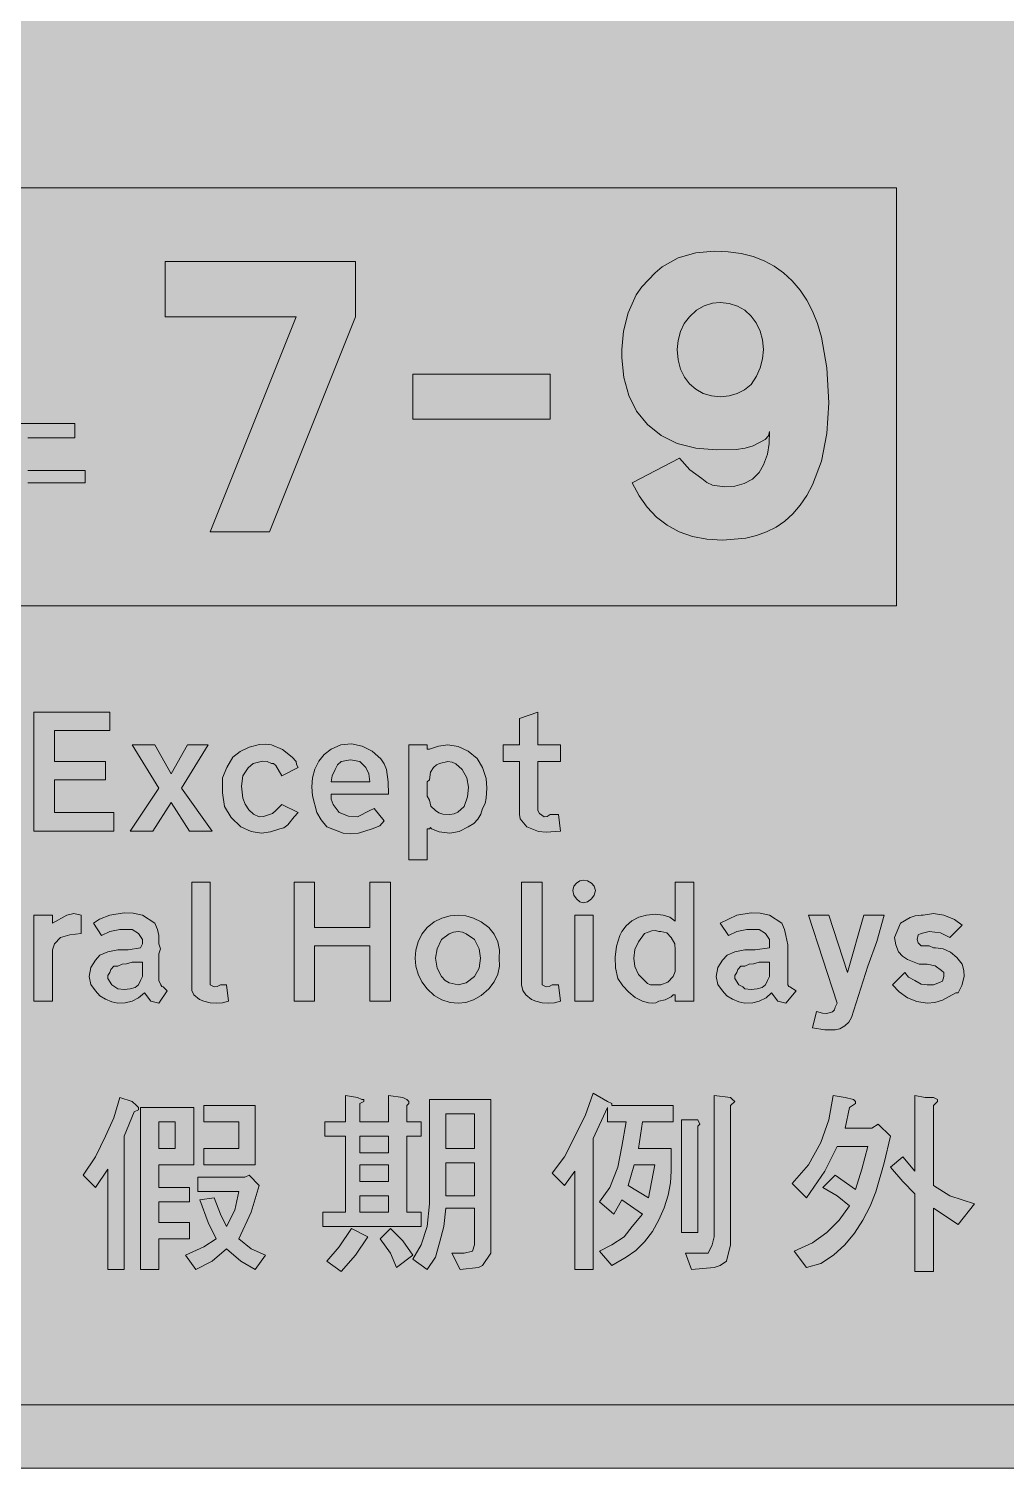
# Model space of a CAD drawing. Header units: metres. Extents: x 145 to 424, y 6 to 266.
# Drawn here: x 203.7 to 289.5, y 6.1 to 132.6 of the extents above; entities that cross this region are included whole.
import ezdxf

# ---------------------------------------------------------------- set-up
doc = ezdxf.new("R2010")
doc.units = ezdxf.units.M
for name, color, linetype, true_color in [('FILL_BLACK_000000', 7, 'Continuous', 0x000000), ('FILL_BLUE_0000FF', 7, 'Continuous', 0x0000ff), ('FILL_WHITE_FFFFFF', 7, 'Continuous', 0xffffff), ('STROKE_BLUE_0000FF', 7, 'Continuous', 0x0000ff), ('STROKE_WHITE_FFFFFF', 7, 'Continuous', 0xffffff)]:
    doc.layers.add(name, color=color, linetype=linetype, true_color=true_color)

msp = doc.modelspace()

# ---------------------------------------------------------------- hatches: boundary and pattern name
at = {"layer": 'FILL_BLACK_000000', "true_color": 0x000000}
h = msp.add_hatch(color=7, dxfattribs=at)
h.dxf.hatch_style = 1
h.paths.add_polyline_path([(261.74, 93.83), (262.8, 93.06), (263.24, 92.72), (263.72, 92.5), (264.78, 92.34), (265.69, 92.41), (266.51, 92.63), (267.24, 93.02), (267.84, 93.6), (268.2, 94.28), (268.56, 95.22), (268.72, 96.14), (268.74, 97.2), (268.64, 96.83), (268.36, 96.5), (267.3, 95.94), (266.59, 95.73), (265.82, 95.63), (264.06, 95.58), (262.26, 95.73), (260.64, 96.16), (259.23, 96.86), (258.03, 97.81), (257.07, 98.98), (256.37, 100.36), (255.93, 101.94), (255.78, 103.68), (255.78, 104.4), (255.92, 106.02), (256.32, 107.64), (257.02, 109.22), (257.51, 109.92), (258.12, 110.52), (258.69, 111.15), (259.32, 111.67), (260.73, 112.46), (262.27, 112.9), (263.88, 113.04), (265.11, 112.99), (266.25, 112.83), (267.3, 112.57), (268.27, 112.21), (269.16, 111.73), (269.98, 111.14), (270.74, 110.44), (271.44, 109.62), (272.01, 108.75), (272.52, 107.77), (272.95, 106.68), (273.31, 105.48), (273.79, 102.79), (273.96, 99.72), (273.79, 97.02), (273.31, 94.61), (272.52, 92.51), (272.01, 91.57), (271.44, 90.72), (270.8, 89.97), (270.09, 89.33), (269.32, 88.8), (268.49, 88.38), (267.6, 88.06), (266.66, 87.83), (264.6, 87.66), (263.23, 87.74), (261.97, 87.99), (260.81, 88.4), (259.76, 88.97), (258.82, 89.68), (257.99, 90.55), (257.28, 91.55), (256.68, 92.7), (260.82, 94.86), (261.74, 93.83)])
h.paths.add_polyline_path([(263, 108.25), (262.32, 107.86), (261.72, 107.28), (261.25, 106.68), (260.91, 105.98), (260.71, 105.2), (260.64, 104.4), (260.71, 103.5), (260.93, 102.69), (261.27, 101.98), (261.72, 101.39), (262.27, 100.91), (262.92, 100.55), (263.64, 100.33), (264.42, 100.26), (265.2, 100.33), (265.91, 100.53), (266.55, 100.87), (267.12, 101.34), (267.59, 102.05), (267.93, 102.8), (268.13, 103.59), (268.2, 104.4), (268.13, 105.25), (267.91, 106.03), (267.57, 106.74), (267.12, 107.35), (266.57, 107.85), (265.92, 108.22), (265.2, 108.46), (264.42, 108.54), (263.72, 108.47), (263, 108.25)], flags=16)
h = msp.add_hatch(color=7, dxfattribs=at)
h.dxf.hatch_style = 1
h.paths.add_polyline_path([(227.16, 107.28), (215.64, 107.28), (215.64, 112.14), (232.38, 112.14), (232.38, 107.28), (224.82, 88.38), (219.6, 88.38), (227.16, 107.28)])
h = msp.add_hatch(color=7, dxfattribs=at)
h.dxf.hatch_style = 1
h.paths.add_polyline_path([(249.48, 102.24), (249.48, 98.28), (237.42, 98.28), (237.42, 102.24), (249.48, 102.24)])
h = msp.add_hatch(color=7, dxfattribs=at)
h.dxf.hatch_style = 1
h.paths.add_polyline_path([(198.36, 97.38), (199.8, 99.72), (200.7, 99.36), (201.06, 99.18), (201.24, 99.18), (201.06, 99), (200.7, 98.82), (200.16, 97.92), (207.72, 97.92), (207.72, 96.66), (203.58, 96.66), (203.58, 93.78), (208.62, 93.78), (208.62, 92.7), (203.58, 92.7), (203.58, 87.3), (202.32, 87.3), (202.32, 92.7), (196.38, 92.7), (196.38, 93.78), (202.32, 93.78), (202.32, 96.66), (199.44, 96.66), (197.82, 94.86), (196.56, 95.58), (198.36, 97.38)])
at = {"layer": 'FILL_BLUE_0000FF', "true_color": 0x0000ff}
h = msp.add_hatch(color=7, dxfattribs=at)
h.dxf.hatch_style = 1
h.paths.add_polyline_path([(418.76, 16.21), (418.46, 15.17), (417.95, 14.19), (417.24, 13.32), (416.37, 12.61), (415.4, 12.11), (414.35, 11.8), (413.28, 11.7), (156.24, 11.7), (155.17, 11.8), (154.13, 12.11), (153.15, 12.61), (152.28, 13.32), (151.5, 14.19), (151, 15.17), (150.74, 16.21), (150.66, 17.28), (150.66, 254.34), (150.74, 255.41), (151, 256.46), (151.5, 257.43), (152.28, 258.3), (153.15, 259.08), (154.13, 259.58), (155.17, 259.84), (156.24, 259.92), (413.28, 259.92), (414.35, 259.84), (415.4, 259.58), (416.37, 259.08), (417.24, 258.3), (417.95, 257.43), (418.46, 256.46), (418.76, 255.41), (418.86, 254.34), (418.86, 17.28), (418.76, 16.21)])
at = {"layer": 'FILL_WHITE_FFFFFF', "true_color": 0xffffff}
h = msp.add_hatch(color=7, dxfattribs=at)
h.dxf.hatch_style = 1
h.paths.add_polyline_path([(156.24, 6.12), (154.17, 6.28), (153.15, 6.5), (152.1, 6.84), (151.05, 7.31), (150.08, 7.9), (149.16, 8.59), (148.32, 9.36), (147.55, 10.2), (146.86, 11.11), (146.27, 12.09), (145.8, 13.14), (145.46, 14.22), (145.24, 15.28), (145.08, 17.28), (145.08, 254.34), (145.24, 256.48), (145.46, 257.5), (145.8, 258.48), (146.27, 259.53), (146.86, 260.5), (147.55, 261.42), (148.32, 262.26), (149.16, 263.03), (150.08, 263.72), (151.05, 264.31), (152.1, 264.78), (154.17, 265.43), (155.19, 265.62), (156.24, 265.68), (413.28, 265.68), (414.26, 265.62), (415.28, 265.43), (417.42, 264.78), (418.47, 264.31), (419.45, 263.72), (420.36, 263.03), (421.2, 262.26), (421.97, 261.42), (422.66, 260.5), (423.25, 259.53), (423.72, 258.48), (424.06, 257.5), (424.28, 256.48), (424.44, 254.34), (424.44, 17.28), (424.39, 16.2), (424.24, 15.13), (423.98, 14.08), (423.63, 13.05), (423.17, 12.06), (422.62, 11.1), (421.96, 10.2), (421.2, 9.36), (420.37, 8.6), (419.48, 7.94), (418.55, 7.39), (417.58, 6.93), (416.56, 6.58), (415.5, 6.32), (414.41, 6.17), (413.28, 6.12), (156.24, 6.12)])
h = msp.add_hatch(color=7, dxfattribs=at)
h.dxf.hatch_style = 1
h.paths.add_polyline_path([(279.9, 118.62), (279.9, 81.9), (173.34, 81.9), (173.34, 118.62), (279.9, 118.62)])
h = msp.add_hatch(color=7, dxfattribs=at)
h.dxf.hatch_style = 1
h.paths.add_polyline_path([(204.12, 72.54), (210.78, 72.54), (210.78, 70.92), (205.92, 70.92), (205.92, 68.22), (210.42, 68.22), (210.42, 66.6), (205.92, 66.6), (205.92, 63.72), (211.14, 63.72), (211.14, 62.1), (204.12, 62.1), (204.12, 72.54)])
h = msp.add_hatch(color=7, dxfattribs=at)
h.dxf.hatch_style = 1
h.paths.add_polyline_path([(248.54, 63.63), (248.94, 63.36), (249.21, 63.38), (249.48, 63.54), (250.2, 63.54), (250.38, 62.1), (249.12, 61.99), (248.46, 62.07), (247.86, 62.28), (247.43, 62.48), (247.14, 62.82), (246.83, 63.18), (246.78, 63.54), (246.78, 68.22), (245.34, 68.22), (245.34, 69.66), (246.78, 69.66), (246.78, 72), (248.4, 72.54), (248.4, 69.66), (250.38, 69.66), (250.38, 68.22), (248.4, 68.22), (248.4, 63.9), (248.54, 63.63)])
h = msp.add_hatch(color=7, dxfattribs=at)
h.dxf.hatch_style = 1
h.paths.add_polyline_path([(216.18, 64.62), (214.56, 62.1), (212.58, 62.1), (215.1, 65.88), (212.76, 69.66), (214.74, 69.66), (216.18, 67.14), (217.62, 69.66), (219.42, 69.66), (217.08, 65.88), (219.78, 62.1), (217.8, 62.1), (216.18, 64.62)])
h = msp.add_hatch(color=7, dxfattribs=at)
h.dxf.hatch_style = 1
h.paths.add_polyline_path([(224.3, 63.38), (224.82, 63.54), (225.09, 63.65), (225.36, 63.9), (225.9, 64.44), (227.34, 63.72), (226.98, 63.36), (226.44, 62.64), (226.08, 62.39), (225.72, 62.28), (224.91, 62.03), (224.1, 61.92), (223.2, 62.06), (222.3, 62.46), (221.45, 63.29), (220.86, 64.26), (220.7, 65.45), (220.68, 66.78), (221.06, 67.68), (221.58, 68.58), (222.23, 69.1), (223.02, 69.48), (223.94, 69.71), (224.46, 69.73), (225, 69.66), (225.97, 69.26), (226.8, 68.58), (227.16, 68.22), (227.18, 67.95), (227.34, 67.68), (225.9, 66.96), (225.36, 67.86), (225.18, 68.02), (225, 68.04), (224.6, 68.22), (224.19, 68.24), (223.38, 68.04), (222.93, 67.64), (222.48, 66.96), (222.35, 66.04), (222.48, 64.98), (222.68, 64.45), (223, 63.97), (223.42, 63.59), (223.92, 63.36), (224.3, 63.38)])
h = msp.add_hatch(color=7, dxfattribs=at)
h.dxf.hatch_style = 1
h.paths.add_polyline_path([(229.34, 63.09), (228.96, 63.72), (228.58, 65.18), (228.53, 65.97), (228.6, 66.78), (228.8, 67.55), (229.14, 68.24), (229.61, 68.83), (230.22, 69.3), (231.09, 69.68), (232.02, 69.75), (232.95, 69.55), (233.82, 69.12), (234.59, 68.45), (234.88, 68.01), (235.08, 67.5), (235.24, 66.42), (235.26, 65.34), (230.22, 65.34), (230.24, 64.89), (230.4, 64.44), (230.94, 63.72), (231.75, 63.41), (232.56, 63.36), (233.64, 63.9), (234, 64.08), (234.9, 63), (234.5, 62.57), (233.82, 62.28), (232.63, 61.9), (231.97, 61.85), (231.3, 61.92), (229.86, 62.46), (229.34, 63.09)])
h.paths.add_polyline_path([(233.53, 67.12), (233.28, 67.68), (232.74, 68.22), (231.93, 68.36), (231.12, 68.22), (230.78, 67.93), (230.58, 67.5), (230.33, 66.96), (230.22, 66.42), (233.64, 66.42), (233.53, 67.12)], flags=16)
h = msp.add_hatch(color=7, dxfattribs=at)
h.dxf.hatch_style = 1
h.paths.add_polyline_path([(241.38, 69.53), (242.28, 69.12), (243.05, 68.47), (243.54, 67.68), (243.86, 66.71), (243.9, 65.88), (243.86, 64.98), (243.75, 64.51), (243.54, 64.08), (243.37, 63.57), (243.11, 63.14), (242.76, 62.76), (242.28, 62.46), (241.47, 62.06), (240.66, 61.92), (239.72, 62.03), (239.04, 62.28), (238.95, 62.42), (238.86, 62.28), (238.68, 62.28), (238.68, 59.58), (237.06, 59.58), (237.06, 69.66), (238.68, 69.66), (238.68, 69.3), (238.86, 69.3), (239.67, 69.55), (240.48, 69.66), (241.38, 69.53)])
h.paths.add_polyline_path([(238.86, 66.6), (238.68, 66.42), (238.68, 65.16), (238.86, 64.8), (239, 64.28), (239.4, 63.9), (239.7, 63.69), (240.03, 63.59), (240.66, 63.54), (241.03, 63.6), (241.36, 63.77), (241.92, 64.26), (242.22, 65.1), (242.3, 65.95), (242.15, 66.77), (241.74, 67.5), (241.18, 68), (240.85, 68.16), (240.48, 68.22), (239.76, 68.04), (239.49, 67.93), (239.22, 67.68), (238.97, 67.28), (238.86, 66.6)], flags=16)
h = msp.add_hatch(color=7, dxfattribs=at)
h.dxf.hatch_style = 1
h.paths.add_polyline_path([(217.98, 57.6), (219.6, 57.6), (219.6, 48.96), (219.6, 48.6), (219.96, 48.42), (220.23, 48.44), (220.5, 48.6), (221.04, 48.6), (221.22, 47.16), (220.68, 47), (220.14, 46.98), (219.6, 47), (219.06, 47.16), (218.68, 47.3), (218.16, 47.7), (218, 48.08), (217.98, 48.6), (217.98, 57.6)])
h = msp.add_hatch(color=7, dxfattribs=at)
h.dxf.hatch_style = 1
h.paths.add_polyline_path([(233.64, 52.02), (228.78, 52.02), (228.78, 47.16), (226.98, 47.16), (226.98, 57.6), (228.78, 57.6), (228.78, 53.64), (233.64, 53.64), (233.64, 57.6), (235.44, 57.6), (235.44, 47.16), (233.64, 47.16), (233.64, 52.02)])
h = msp.add_hatch(color=7, dxfattribs=at)
h.dxf.hatch_style = 1
h.paths.add_polyline_path([(246.96, 57.6), (248.76, 57.6), (248.76, 48.96), (248.76, 48.6), (249.12, 48.42), (249.39, 48.44), (249.66, 48.6), (250.2, 48.6), (250.38, 47.16), (249.84, 47), (249.3, 46.98), (248.76, 47), (248.22, 47.16), (247.84, 47.3), (247.32, 47.7), (247.07, 48.08), (246.96, 48.6), (246.96, 57.6)])
h = msp.add_hatch(color=7, dxfattribs=at)
h.dxf.hatch_style = 1
h.paths.add_polyline_path([(253.35, 56.48), (253.1, 56.14), (252.76, 55.89), (252.36, 55.8), (252.07, 55.89), (251.78, 56.14), (251.55, 56.48), (251.46, 56.88), (251.55, 57.25), (251.78, 57.53), (252.07, 57.72), (252.36, 57.78), (252.76, 57.72), (253.1, 57.53), (253.35, 57.25), (253.44, 56.88), (253.35, 56.48)])
h = msp.add_hatch(color=7, dxfattribs=at)
h.dxf.hatch_style = 1
h.paths.add_polyline_path([(259.02, 47.16), (258.75, 47), (258.48, 46.98), (258.1, 47), (257.58, 47.16), (256.94, 47.49), (256.37, 47.95), (255.86, 48.5), (255.42, 49.14), (255.22, 50.09), (255.17, 51.03), (255.29, 51.98), (255.6, 52.92), (255.78, 53.28), (256.14, 53.78), (256.66, 54.2), (257.27, 54.52), (257.94, 54.72), (258.71, 54.79), (259.4, 54.72), (259.99, 54.52), (260.46, 54.18), (260.46, 57.6), (262.08, 57.6), (262.08, 47.16), (260.46, 47.16), (260.46, 47.52), (260.46, 47.7), (260.28, 47.7), (260.1, 47.52), (259.56, 47.27), (259.02, 47.16)])
h.paths.add_polyline_path([(260.28, 49.32), (260.44, 49.77), (260.46, 50.22), (260.46, 51.66), (260.42, 52.2), (260.1, 52.74), (259.72, 53.15), (259.2, 53.28), (259.02, 53.28), (258.72, 53.35), (258.39, 53.33), (257.76, 53.1), (257.22, 52.38), (256.92, 51.68), (256.82, 50.94), (256.92, 50.2), (257.22, 49.5), (257.76, 48.96), (258.03, 48.71), (258.3, 48.6), (259.2, 48.6), (259.81, 48.83), (260.28, 49.32)], flags=16)
h = msp.add_hatch(color=7, dxfattribs=at)
h.dxf.hatch_style = 1
h.paths.add_polyline_path([(207, 54.72), (207.63, 54.86), (208.26, 54.72), (208.26, 53.1), (207.29, 52.99), (206.46, 52.74), (205.92, 52.2), (205.74, 51.66), (205.74, 47.16), (204.12, 47.16), (204.12, 54.72), (205.74, 54.72), (205.74, 54), (207, 54.72)])
h = msp.add_hatch(color=7, dxfattribs=at)
h.dxf.hatch_style = 1
h.paths.add_polyline_path([(214.38, 47.16), (213.84, 47.88), (213.3, 47.45), (212.76, 47.16), (212.13, 47), (211.5, 46.98), (210.96, 47.09), (210.42, 47.34), (209.9, 47.63), (209.52, 48.06), (209.11, 48.62), (208.98, 49.32), (209.11, 50.11), (209.52, 50.76), (209.92, 51.19), (210.6, 51.48), (211.5, 51.66), (212.4, 51.66), (213.48, 51.84), (213.66, 52.2), (213.66, 52.56), (213.3, 53.1), (212.76, 53.46), (211.68, 53.46), (210.78, 53.28), (210.06, 52.92), (209.34, 54), (209.88, 54.36), (210.78, 54.72), (212.04, 54.9), (212.85, 54.88), (213.66, 54.72), (214.74, 54), (214.99, 53.46), (215.1, 52.92), (215.1, 52.2), (215.23, 51.75), (215.1, 51.3), (215.1, 48.96), (215.28, 48.6), (215.37, 48.44), (215.46, 48.42), (215.82, 48.06), (215.1, 46.98), (214.38, 47.16)])
h.paths.add_polyline_path([(212.58, 48.24), (213.01, 48.35), (213.3, 48.6), (213.48, 48.96), (213.66, 49.32), (213.66, 50.58), (212.76, 50.58), (212.24, 50.42), (211.86, 50.4), (211.5, 50.24), (211.14, 50.22), (210.89, 49.95), (210.78, 49.68), (210.62, 49.41), (210.6, 49.14), (210.96, 48.6), (211.5, 48.24), (212.04, 48.17), (212.58, 48.24)], flags=16)
h = msp.add_hatch(color=7, dxfattribs=at)
h.dxf.hatch_style = 1
h.paths.add_polyline_path([(237.87, 52.36), (238.21, 53.04), (238.68, 53.64), (239.28, 54.11), (239.96, 54.45), (240.68, 54.65), (241.38, 54.72), (242.06, 54.65), (242.73, 54.45), (243.41, 54.11), (244.08, 53.64), (244.55, 53.04), (244.87, 52.36), (245.02, 51.64), (244.98, 50.94), (245.02, 50.24), (244.87, 49.52), (244.55, 48.84), (244.08, 48.24), (243.41, 47.66), (242.73, 47.27), (242.06, 47.05), (241.38, 46.98), (240.68, 47.05), (239.96, 47.27), (239.28, 47.66), (238.68, 48.24), (238.21, 48.84), (237.87, 49.52), (237.67, 50.24), (237.6, 50.94), (237.67, 51.64), (237.87, 52.36)])
h.paths.add_polyline_path([(240.59, 53.06), (239.94, 52.56), (239.54, 51.75), (239.4, 50.94), (239.54, 50.06), (239.94, 49.32), (240.24, 48.98), (240.59, 48.76), (241.38, 48.6), (242.1, 48.76), (242.82, 49.32), (243.23, 50.06), (243.36, 50.94), (243.23, 51.75), (242.82, 52.56), (242.1, 53.06), (241.76, 53.22), (241.38, 53.28), (240.98, 53.22), (240.59, 53.06)], flags=16)
h = msp.add_hatch(color=7, dxfattribs=at)
h.dxf.hatch_style = 1
h.paths.add_polyline_path([(253.26, 54.72), (253.26, 47.16), (251.64, 47.16), (251.64, 54.72), (253.26, 54.72)])
h = msp.add_hatch(color=7, dxfattribs=at)
h.dxf.hatch_style = 1
h.paths.add_polyline_path([(265.86, 54.72), (267.12, 54.9), (267.93, 54.88), (268.74, 54.72), (269.82, 54), (270.07, 53.46), (270.18, 52.92), (270.34, 52.11), (270.36, 51.3), (270.36, 48.96), (270.36, 48.6), (270.45, 48.44), (270.54, 48.42), (271.08, 48.06), (270.18, 46.98), (269.46, 47.16), (268.92, 47.88), (268.45, 47.45), (267.84, 47.16), (267.28, 47), (266.58, 46.98), (266.04, 47.09), (265.5, 47.34), (264.98, 47.63), (264.6, 48.06), (264.2, 48.62), (264.06, 49.32), (264.2, 50.11), (264.6, 50.76), (265.01, 51.19), (265.68, 51.48), (266.58, 51.66), (267.48, 51.66), (268.74, 51.84), (268.74, 52.2), (268.74, 52.56), (268.38, 53.1), (267.84, 53.46), (266.76, 53.46), (265.86, 53.28), (265.14, 52.92), (264.42, 54), (265.14, 54.36), (265.86, 54.72)])
h.paths.add_polyline_path([(267.66, 48.24), (268.09, 48.35), (268.38, 48.6), (268.56, 48.96), (268.74, 49.32), (268.74, 50.58), (267.84, 50.58), (267.32, 50.42), (266.94, 50.4), (266.58, 50.24), (266.22, 50.22), (265.97, 49.95), (265.86, 49.68), (265.7, 49.41), (265.68, 49.14), (266.04, 48.6), (266.4, 48.42), (266.58, 48.24), (267.12, 48.17), (267.66, 48.24)], flags=16)
h = msp.add_hatch(color=7, dxfattribs=at)
h.dxf.hatch_style = 1
h.paths.add_polyline_path([(274.68, 46.98), (272.16, 54.72), (273.96, 54.72), (275.58, 49.68), (277.02, 54.72), (278.82, 54.72), (278.17, 52.4), (277.38, 50.22), (275.94, 45.72), (275.72, 45.32), (275.36, 44.98), (274.93, 44.73), (274.5, 44.64), (273.6, 44.64), (272.52, 44.82), (272.88, 46.26), (273.4, 46.1), (273.78, 46.08), (274.28, 46.21), (274.44, 46.38), (274.5, 46.62), (274.68, 46.98)])
h = msp.add_hatch(color=7, dxfattribs=at)
h.dxf.hatch_style = 1
h.paths.add_polyline_path([(282.78, 52.02), (283.14, 51.84), (283.32, 51.84), (283.99, 51.74), (284.63, 51.46), (285.19, 51), (285.66, 50.4), (285.82, 49.86), (285.84, 49.32), (285.64, 48.53), (285.3, 47.88), (285.12, 47.88), (283.93, 47.23), (283.27, 47.04), (282.6, 46.98), (281.69, 47.11), (280.87, 47.45), (280.14, 47.97), (279.54, 48.6), (280.62, 49.68), (280.94, 49.25), (281.52, 48.96), (282.06, 48.65), (282.6, 48.6), (283.14, 48.6), (283.68, 48.78), (283.93, 48.92), (284.04, 49.32), (284.04, 49.68), (283.86, 49.86), (283.3, 50.27), (282.6, 50.4), (281.88, 50.4), (280.85, 50.81), (280.41, 51.11), (280.08, 51.48), (279.83, 52.11), (279.72, 52.74), (280.26, 54), (281.09, 54.5), (281.55, 54.66), (282.06, 54.72), (282.24, 54.72), (283.14, 54.86), (284.04, 54.72), (284.99, 54.34), (285.66, 53.82), (284.58, 52.74), (283.75, 53.15), (282.78, 53.28), (282.06, 53.1), (281.81, 52.97), (281.7, 52.56), (281.81, 52.29), (282.06, 52.02), (282.78, 52.02)])
h = msp.add_hatch(color=7, dxfattribs=at)
h.dxf.hatch_style = 1
h.paths.add_polyline_path([(213.12, 37.98), (213.3, 37.8), (213.3, 37.62), (212.94, 37.44), (212.04, 35.28), (212.04, 23.58), (210.6, 23.58), (210.6, 32.4), (209.52, 30.78), (208.44, 31.86), (209.52, 33.48), (210.42, 35.28), (211.14, 36.9), (211.68, 38.7), (212.76, 38.34), (213.12, 37.98)])
h = msp.add_hatch(color=7, dxfattribs=at)
h.dxf.hatch_style = 1
h.paths.add_polyline_path([(223.56, 37.98), (223.56, 32.76), (219.06, 32.76), (219.06, 34.2), (222.12, 34.2), (222.12, 36.54), (219.06, 36.54), (219.06, 37.98), (223.56, 37.98)])
h = msp.add_hatch(color=7, dxfattribs=at)
h.dxf.hatch_style = 1
h.paths.add_polyline_path([(232.92, 38.52), (233.1, 38.52), (233.1, 38.34), (232.74, 38.16), (232.74, 36.54), (235.26, 36.54), (235.26, 38.88), (236.52, 38.7), (236.88, 38.52), (237.06, 38.34), (237.06, 38.16), (236.88, 37.98), (236.88, 36.54), (238.14, 36.54), (238.14, 35.28), (236.88, 35.28), (236.88, 28.62), (238.14, 28.62), (238.14, 27.36), (229.5, 27.36), (229.5, 28.62), (231.48, 28.62), (231.48, 35.28), (229.68, 35.28), (229.68, 36.54), (231.48, 36.54), (231.48, 38.88), (232.56, 38.7), (232.92, 38.52)])
h.paths.add_polyline_path([(232.74, 31.32), (235.26, 31.32), (235.26, 32.76), (232.74, 32.76), (232.74, 31.32)], flags=16)
h.paths.add_polyline_path([(232.74, 30.06), (232.74, 28.62), (235.26, 28.62), (235.26, 30.06), (232.74, 30.06)], flags=16)
h.paths.add_polyline_path([(235.26, 35.28), (232.74, 35.28), (232.74, 33.84), (235.26, 33.84), (235.26, 35.28)], flags=16)
h = msp.add_hatch(color=7, dxfattribs=at)
h.dxf.hatch_style = 1
h.paths.add_polyline_path([(243.54, 23.94), (243.18, 23.76), (241.56, 23.58), (240.84, 25.02), (241.92, 25.02), (242.64, 25.2), (242.82, 25.74), (242.82, 28.98), (240.3, 28.98), (240.12, 27.36), (239.76, 25.92), (239.4, 24.66), (238.68, 23.58), (237.42, 24.48), (238.14, 25.74), (238.68, 27.36), (238.86, 29.34), (238.86, 38.52), (244.26, 38.52), (244.26, 25.02), (243.54, 23.94)])
h.paths.add_polyline_path([(240.3, 32.94), (240.3, 30.06), (242.82, 30.06), (242.82, 32.94), (240.3, 32.94)], flags=16)
h.paths.add_polyline_path([(242.82, 37.26), (240.3, 37.26), (240.3, 34.2), (242.82, 34.2), (242.82, 37.26)], flags=16)
h = msp.add_hatch(color=7, dxfattribs=at)
h.dxf.hatch_style = 1
h.paths.add_polyline_path([(252.54, 37.08), (253.26, 39.06), (254.52, 38.34), (254.88, 38.16), (254.88, 37.98), (260.28, 37.98), (260.28, 36.54), (257.58, 36.54), (257.22, 34.2), (260.1, 34.2), (260.1, 32.22), (260.04, 31.19), (259.83, 30.11), (259.49, 29.01), (259.03, 27.93), (258.45, 26.92), (257.77, 26.01), (257, 25.25), (256.14, 24.66), (254.88, 23.94), (253.8, 25.2), (254.88, 25.74), (255.96, 26.46), (256.68, 27.36), (257.58, 28.44), (255.78, 29.7), (255.06, 28.44), (253.8, 29.52), (254.7, 30.78), (255.42, 32.58), (255.78, 34.38), (256.14, 36.54), (254.52, 36.54), (254.52, 37.8), (253.26, 35.1), (253.26, 23.58), (251.64, 23.58), (251.64, 32.22), (250.74, 30.96), (249.66, 32.04), (250.74, 33.48), (252.54, 37.08)])
h.paths.add_polyline_path([(258.12, 29.88), (258.66, 32.76), (256.86, 32.76), (256.32, 30.96), (258.12, 29.88)], flags=16)
h = msp.add_hatch(color=7, dxfattribs=at)
h.dxf.hatch_style = 1
h.paths.add_polyline_path([(265.32, 38.7), (265.5, 38.52), (265.68, 38.34), (265.32, 37.98), (265.32, 25.74), (264.96, 24.3), (264.42, 23.94), (263.88, 23.76), (261.9, 23.58), (261.36, 25.02), (263.34, 25.02), (263.7, 25.74), (263.88, 26.46), (263.88, 38.88), (265.32, 38.7)])
h = msp.add_hatch(color=7, dxfattribs=at)
h.dxf.hatch_style = 1
h.paths.add_polyline_path([(276.12, 38.52), (276.3, 38.34), (276.3, 38.16), (275.76, 37.8), (275.4, 36), (277.74, 36), (278.28, 36.36), (279.36, 35.28), (278.82, 32.94), (278.08, 30.4), (277.57, 29.13), (276.95, 27.91), (276.21, 26.77), (275.35, 25.74), (274.36, 24.84), (273.24, 24.12), (271.98, 23.76), (270.9, 25.2), (272.52, 25.92), (273.78, 26.82), (274.86, 27.9), (275.76, 29.16), (274.68, 30.06), (273.42, 30.78), (274.5, 31.86), (276.3, 30.6), (276.84, 32.4), (277.38, 34.38), (274.68, 34.38), (273.6, 32.22), (271.98, 29.88), (270.72, 31.14), (272.16, 32.76), (273.24, 34.74), (273.96, 36.72), (274.32, 38.88), (275.4, 38.7), (276.12, 38.52)])
h = msp.add_hatch(color=7, dxfattribs=at)
h.dxf.hatch_style = 1
h.paths.add_polyline_path([(283.14, 38.7), (283.5, 38.52), (283.5, 38.34), (283.14, 37.98), (283.14, 30.96), (284.58, 30.06), (286.74, 29.34), (285.3, 27.54), (283.14, 28.98), (283.14, 23.4), (281.52, 23.4), (281.52, 30.24), (280.44, 31.32), (279.36, 32.58), (280.44, 33.48), (281.52, 32.22), (281.52, 38.88), (282.42, 38.7), (283.14, 38.7)])
h = msp.add_hatch(color=7, dxfattribs=at)
h.dxf.hatch_style = 1
h.paths.add_polyline_path([(218.16, 32.76), (215.1, 32.76), (215.1, 30.78), (217.8, 30.78), (217.8, 29.52), (215.1, 29.52), (215.1, 27.72), (217.8, 27.72), (217.8, 26.28), (215.1, 26.28), (215.1, 23.58), (213.48, 23.58), (213.48, 37.8), (218.16, 37.8), (218.16, 32.76)])
h.paths.add_polyline_path([(216.54, 36.54), (215.1, 36.54), (215.1, 34.2), (216.54, 34.2), (216.54, 36.54)], flags=16)
h = msp.add_hatch(color=7, dxfattribs=at)
h.dxf.hatch_style = 1
h.paths.add_polyline_path([(262.44, 36.72), (262.62, 36.36), (262.44, 36.18), (262.44, 26.82), (261, 26.82), (261, 36.72), (262.44, 36.72)])
h = msp.add_hatch(color=7, dxfattribs=at)
h.dxf.hatch_style = 1
h.paths.add_polyline_path([(222.66, 31.68), (223.02, 31.86), (223.92, 30.96), (223.2, 28.62), (222.12, 26.28), (223.2, 25.38), (224.46, 24.84), (223.56, 23.58), (222.3, 24.3), (221.04, 25.38), (219.78, 24.3), (218.34, 23.58), (217.44, 24.84), (219.06, 25.56), (220.14, 26.28), (219.42, 27.72), (218.7, 29.7), (219.96, 29.88), (220.5, 28.44), (221.04, 27.36), (221.76, 28.8), (222.12, 30.42), (218.52, 30.42), (218.52, 31.68), (222.66, 31.68)])
h = msp.add_hatch(color=7, dxfattribs=at)
h.dxf.hatch_style = 1
h.paths.add_polyline_path([(230.94, 25.56), (232.02, 27.18), (233.46, 26.46), (232.38, 24.84), (231.12, 23.4), (229.86, 24.3), (230.94, 25.56)])
h = msp.add_hatch(color=7, dxfattribs=at)
h.dxf.hatch_style = 1
h.paths.add_polyline_path([(236.52, 26.1), (237.42, 24.84), (235.98, 23.76), (235.44, 25.02), (234.54, 26.28), (235.44, 27.18), (236.52, 26.1)])

# ---------------------------------------------------------------- linework, layer by layer
at = {"layer": 'FILL_BLACK_000000', "lineweight": 0, "true_color": 0x000000}
for points in [[(261.74, 93.83), (262.8, 93.06), (263.24, 92.72), (263.72, 92.5), (264.78, 92.34), (265.69, 92.41), (266.51, 92.63), (267.24, 93.02), (267.84, 93.6), (268.2, 94.28), (268.56, 95.22), (268.72, 96.14), (268.74, 97.2), (268.64, 96.83), (268.36, 96.5), (267.3, 95.94), (266.59, 95.73), (265.82, 95.63), (264.06, 95.58), (262.26, 95.73), (260.64, 96.16), (259.23, 96.86), (258.03, 97.81), (257.07, 98.98), (256.37, 100.36), (255.93, 101.94), (255.78, 103.68), (255.78, 104.4), (255.92, 106.02), (256.32, 107.64), (257.02, 109.22), (257.51, 109.92), (258.12, 110.52), (258.69, 111.15), (259.32, 111.67), (260.73, 112.46), (262.27, 112.9), (263.88, 113.04), (265.11, 112.99), (266.25, 112.83), (267.3, 112.57), (268.27, 112.21), (269.16, 111.73), (269.98, 111.14), (270.74, 110.44), (271.44, 109.62), (272.01, 108.75), (272.52, 107.77), (272.95, 106.68), (273.31, 105.48), (273.79, 102.79), (273.96, 99.72), (273.79, 97.02), (273.31, 94.61), (272.52, 92.51), (272.01, 91.57), (271.44, 90.72), (270.8, 89.97), (270.09, 89.33), (269.32, 88.8), (268.49, 88.38), (267.6, 88.06), (266.66, 87.83), (264.6, 87.66), (263.23, 87.74), (261.97, 87.99), (260.81, 88.4), (259.76, 88.97), (258.82, 89.68), (257.99, 90.55), (257.28, 91.55), (256.68, 92.7), (260.82, 94.86)], [(227.16, 107.28), (215.64, 107.28), (215.64, 112.14), (232.38, 112.14), (232.38, 107.28), (224.82, 88.38), (219.6, 88.38)], [(263, 108.25), (262.32, 107.86), (261.72, 107.28), (261.25, 106.68), (260.91, 105.98), (260.71, 105.2), (260.64, 104.4), (260.71, 103.5), (260.93, 102.69), (261.27, 101.98), (261.72, 101.39), (262.27, 100.91), (262.92, 100.55), (263.64, 100.33), (264.42, 100.26), (265.2, 100.33), (265.91, 100.53), (266.55, 100.87), (267.12, 101.34), (267.59, 102.05), (267.93, 102.8), (268.13, 103.59), (268.2, 104.4), (268.13, 105.25), (267.91, 106.03), (267.57, 106.74), (267.12, 107.35), (266.57, 107.85), (265.92, 108.22), (265.2, 108.46), (264.42, 108.54), (263.72, 108.47)], [(249.48, 102.24), (249.48, 98.28), (237.42, 98.28), (237.42, 102.24)]]:
    msp.add_lwpolyline(points, close=True, dxfattribs=at)
for points in [[(200.16, 97.92), (207.72, 97.92), (207.72, 96.66), (203.58, 96.66)], [(203.58, 93.78), (208.62, 93.78), (208.62, 92.7), (203.58, 92.7)]]:
    msp.add_lwpolyline(points, dxfattribs=at)
at = {"layer": 'FILL_BLUE_0000FF', "lineweight": 0, "true_color": 0x0000ff}
msp.add_lwpolyline([(413.28, 11.7), (156.24, 11.7), (155.17, 11.8), (154.13, 12.11), (153.15, 12.61), (152.28, 13.32), (151.5, 14.19), (151, 15.17), (150.74, 16.21), (150.66, 17.28), (150.66, 254.34), (150.74, 255.41), (151, 256.46), (151.5, 257.43), (152.28, 258.3), (153.15, 259.08), (154.13, 259.58), (155.17, 259.84), (156.24, 259.92), (413.28, 259.92)], dxfattribs=at)
at = {"layer": 'FILL_WHITE_FFFFFF', "lineweight": 0, "true_color": 0xffffff}
msp.add_lwpolyline([(413.28, 6.12), (156.24, 6.12), (154.17, 6.28), (153.15, 6.5), (152.1, 6.84), (151.05, 7.31), (150.08, 7.9), (149.16, 8.59), (148.32, 9.36), (147.55, 10.2), (146.86, 11.11), (146.27, 12.09), (145.8, 13.14), (145.46, 14.22), (145.24, 15.28), (145.08, 17.28), (145.08, 254.34)], dxfattribs=at)
at = {"layer": 'FILL_WHITE_FFFFFF', "lineweight": 0, "true_color": 0x0000ff}
msp.add_lwpolyline([(279.9, 118.62), (279.9, 81.9), (173.34, 81.9), (173.34, 118.62)], close=True, dxfattribs=at)
at = {"layer": 'FILL_WHITE_FFFFFF', "lineweight": 0, "true_color": 0xffffff}
for points in [[(204.12, 72.54), (210.78, 72.54), (210.78, 70.92), (205.92, 70.92), (205.92, 68.22), (210.42, 68.22), (210.42, 66.6), (205.92, 66.6), (205.92, 63.72), (211.14, 63.72), (211.14, 62.1), (204.12, 62.1)], [(248.54, 63.63), (248.94, 63.36), (249.21, 63.38), (249.48, 63.54), (250.2, 63.54), (250.38, 62.1), (249.12, 61.99), (248.46, 62.07), (247.86, 62.28), (247.43, 62.48), (247.14, 62.82), (246.83, 63.18), (246.78, 63.54), (246.78, 68.22), (245.34, 68.22), (245.34, 69.66), (246.78, 69.66), (246.78, 72), (248.4, 72.54), (248.4, 69.66), (250.38, 69.66), (250.38, 68.22), (248.4, 68.22), (248.4, 63.9)], [(216.18, 64.62), (214.56, 62.1), (212.58, 62.1), (215.1, 65.88), (212.76, 69.66), (214.74, 69.66), (216.18, 67.14), (217.62, 69.66), (219.42, 69.66), (217.08, 65.88), (219.78, 62.1), (217.8, 62.1)], [(224.3, 63.38), (224.82, 63.54), (225.09, 63.65), (225.36, 63.9), (225.9, 64.44), (227.34, 63.72), (226.98, 63.36), (226.44, 62.64), (226.08, 62.39), (225.72, 62.28), (224.91, 62.03), (224.1, 61.92), (223.2, 62.06), (222.3, 62.46), (221.45, 63.29), (220.86, 64.26), (220.7, 65.45), (220.68, 66.78), (221.06, 67.68), (221.58, 68.58), (222.23, 69.1), (223.02, 69.48), (223.94, 69.71), (224.46, 69.73), (225, 69.66), (225.97, 69.26), (226.8, 68.58), (227.16, 68.22), (227.18, 67.95), (227.34, 67.68), (225.9, 66.96), (225.36, 67.86), (225.18, 68.02), (225, 68.04), (224.6, 68.22), (224.19, 68.24), (223.38, 68.04), (222.93, 67.64), (222.48, 66.96), (222.35, 66.04), (222.48, 64.98), (222.68, 64.45), (223, 63.97), (223.42, 63.59), (223.92, 63.36)], [(229.34, 63.09), (228.96, 63.72), (228.58, 65.18), (228.53, 65.97), (228.6, 66.78), (228.8, 67.55), (229.14, 68.24), (229.61, 68.83), (230.22, 69.3), (231.09, 69.68), (232.02, 69.75), (232.95, 69.55), (233.82, 69.12), (234.59, 68.45), (234.88, 68.01), (235.08, 67.5), (235.24, 66.42), (235.26, 65.34), (230.22, 65.34), (230.24, 64.89), (230.4, 64.44), (230.94, 63.72), (231.75, 63.41), (232.56, 63.36), (233.64, 63.9), (234, 64.08), (234.9, 63), (234.5, 62.57), (233.82, 62.28), (232.63, 61.9), (231.97, 61.85), (231.3, 61.92), (229.86, 62.46)], [(241.38, 69.53), (242.28, 69.12), (243.05, 68.47), (243.54, 67.68), (243.86, 66.71), (243.9, 65.88), (243.86, 64.98), (243.75, 64.51), (243.54, 64.08), (243.37, 63.57), (243.11, 63.14), (242.76, 62.76), (242.28, 62.46), (241.47, 62.06), (240.66, 61.92), (239.72, 62.03), (239.04, 62.28), (238.95, 62.42), (238.86, 62.28), (238.68, 62.28), (238.68, 59.58), (237.06, 59.58), (237.06, 69.66), (238.68, 69.66), (238.68, 69.3), (238.86, 69.3), (239.67, 69.55), (240.48, 69.66)], [(233.53, 67.12), (233.28, 67.68), (232.74, 68.22), (231.93, 68.36), (231.12, 68.22), (230.78, 67.93), (230.58, 67.5), (230.33, 66.96), (230.22, 66.42), (233.64, 66.42)], [(238.86, 66.6), (238.68, 66.42), (238.68, 65.16), (238.86, 64.8), (239, 64.28), (239.4, 63.9), (239.7, 63.69), (240.03, 63.59), (240.66, 63.54), (241.03, 63.6), (241.36, 63.77), (241.92, 64.26), (242.22, 65.1), (242.3, 65.95), (242.15, 66.77), (241.74, 67.5), (241.18, 68), (240.85, 68.16), (240.48, 68.22), (239.76, 68.04), (239.49, 67.93), (239.22, 67.68), (238.97, 67.28)], [(217.98, 57.6), (219.6, 57.6), (219.6, 48.96), (219.6, 48.6), (219.96, 48.42), (220.23, 48.44), (220.5, 48.6), (221.04, 48.6), (221.22, 47.16), (220.68, 47), (220.14, 46.98), (219.6, 47), (219.06, 47.16), (218.68, 47.3), (218.16, 47.7), (218, 48.08), (217.98, 48.6)], [(233.64, 52.02), (228.78, 52.02), (228.78, 47.16), (226.98, 47.16), (226.98, 57.6), (228.78, 57.6), (228.78, 53.64), (233.64, 53.64), (233.64, 57.6), (235.44, 57.6), (235.44, 47.16), (233.64, 47.16)], [(246.96, 57.6), (248.76, 57.6), (248.76, 48.96), (248.76, 48.6), (249.12, 48.42), (249.39, 48.44), (249.66, 48.6), (250.2, 48.6), (250.38, 47.16), (249.84, 47), (249.3, 46.98), (248.76, 47), (248.22, 47.16), (247.84, 47.3), (247.32, 47.7), (247.07, 48.08), (246.96, 48.6)], [(253.35, 56.48), (253.1, 56.14), (252.76, 55.89), (252.36, 55.8), (252.07, 55.89), (251.78, 56.14), (251.55, 56.48), (251.46, 56.88), (251.55, 57.25), (251.78, 57.53), (252.07, 57.72), (252.36, 57.78), (252.76, 57.72), (253.1, 57.53), (253.35, 57.25), (253.44, 56.88)], [(259.02, 47.16), (258.75, 47), (258.48, 46.98), (258.1, 47), (257.58, 47.16), (256.94, 47.49), (256.37, 47.95), (255.86, 48.5), (255.42, 49.14), (255.22, 50.09), (255.17, 51.03), (255.29, 51.98), (255.6, 52.92), (255.78, 53.28), (256.14, 53.78), (256.66, 54.2), (257.27, 54.52), (257.94, 54.72), (258.71, 54.79), (259.4, 54.72), (259.99, 54.52), (260.46, 54.18), (260.46, 57.6), (262.08, 57.6), (262.08, 47.16), (260.46, 47.16), (260.46, 47.52), (260.46, 47.7), (260.28, 47.7), (260.1, 47.52), (259.56, 47.27)], [(207, 54.72), (207.63, 54.86), (208.26, 54.72), (208.26, 53.1), (207.29, 52.99), (206.46, 52.74), (205.92, 52.2), (205.74, 51.66), (205.74, 47.16), (204.12, 47.16), (204.12, 54.72), (205.74, 54.72), (205.74, 54)], [(214.38, 47.16), (213.84, 47.88), (213.3, 47.45), (212.76, 47.16), (212.13, 47), (211.5, 46.98), (210.96, 47.09), (210.42, 47.34), (209.9, 47.63), (209.52, 48.06), (209.11, 48.62), (208.98, 49.32), (209.11, 50.11), (209.52, 50.76), (209.92, 51.19), (210.6, 51.48), (211.5, 51.66), (212.4, 51.66), (213.48, 51.84), (213.66, 52.2), (213.66, 52.56), (213.3, 53.1), (212.76, 53.46), (211.68, 53.46), (210.78, 53.28), (210.06, 52.92), (209.34, 54), (209.88, 54.36), (210.78, 54.72), (212.04, 54.9), (212.85, 54.88), (213.66, 54.72), (214.74, 54), (214.99, 53.46), (215.1, 52.92), (215.1, 52.2), (215.23, 51.75), (215.1, 51.3), (215.1, 48.96), (215.28, 48.6), (215.37, 48.44), (215.46, 48.42), (215.82, 48.06), (215.1, 46.98)], [(237.87, 52.36), (238.21, 53.04), (238.68, 53.64), (239.28, 54.11), (239.96, 54.45), (240.68, 54.65), (241.38, 54.72), (242.06, 54.65), (242.73, 54.45), (243.41, 54.11), (244.08, 53.64), (244.55, 53.04), (244.87, 52.36), (245.02, 51.64), (244.98, 50.94), (245.02, 50.24), (244.87, 49.52), (244.55, 48.84), (244.08, 48.24), (243.41, 47.66), (242.73, 47.27), (242.06, 47.05), (241.38, 46.98), (240.68, 47.05), (239.96, 47.27), (239.28, 47.66), (238.68, 48.24), (238.21, 48.84), (237.87, 49.52), (237.67, 50.24), (237.6, 50.94), (237.67, 51.64)], [(253.26, 54.72), (253.26, 47.16), (251.64, 47.16), (251.64, 54.72)], [(265.86, 54.72), (267.12, 54.9), (267.93, 54.88), (268.74, 54.72), (269.82, 54), (270.07, 53.46), (270.18, 52.92), (270.34, 52.11), (270.36, 51.3), (270.36, 48.96), (270.36, 48.6), (270.45, 48.44), (270.54, 48.42), (271.08, 48.06), (270.18, 46.98), (269.46, 47.16), (268.92, 47.88), (268.45, 47.45), (267.84, 47.16), (267.28, 47), (266.58, 46.98), (266.04, 47.09), (265.5, 47.34), (264.98, 47.63), (264.6, 48.06), (264.2, 48.62), (264.06, 49.32), (264.2, 50.11), (264.6, 50.76), (265.01, 51.19), (265.68, 51.48), (266.58, 51.66), (267.48, 51.66), (268.74, 51.84), (268.74, 52.2), (268.74, 52.56), (268.38, 53.1), (267.84, 53.46), (266.76, 53.46), (265.86, 53.28), (265.14, 52.92), (264.42, 54), (265.14, 54.36)], [(274.68, 46.98), (272.16, 54.72), (273.96, 54.72), (275.58, 49.68), (277.02, 54.72), (278.82, 54.72), (278.17, 52.4), (277.38, 50.22), (275.94, 45.72), (275.72, 45.32), (275.36, 44.98), (274.93, 44.73), (274.5, 44.64), (273.6, 44.64), (272.52, 44.82), (272.88, 46.26), (273.4, 46.1), (273.78, 46.08), (274.28, 46.21), (274.44, 46.38), (274.5, 46.62)], [(282.78, 52.02), (283.14, 51.84), (283.32, 51.84), (283.99, 51.74), (284.63, 51.46), (285.19, 51), (285.66, 50.4), (285.82, 49.86), (285.84, 49.32), (285.64, 48.53), (285.3, 47.88), (285.12, 47.88), (283.93, 47.23), (283.27, 47.04), (282.6, 46.98), (281.69, 47.11), (280.87, 47.45), (280.14, 47.97), (279.54, 48.6), (280.62, 49.68), (280.94, 49.25), (281.52, 48.96), (282.06, 48.65), (282.6, 48.6), (283.14, 48.6), (283.68, 48.78), (283.93, 48.92), (284.04, 49.32), (284.04, 49.68), (283.86, 49.86), (283.3, 50.27), (282.6, 50.4), (281.88, 50.4), (280.85, 50.81), (280.41, 51.11), (280.08, 51.48), (279.83, 52.11), (279.72, 52.74), (280.26, 54), (281.09, 54.5), (281.55, 54.66), (282.06, 54.72), (282.24, 54.72), (283.14, 54.86), (284.04, 54.72), (284.99, 54.34), (285.66, 53.82), (284.58, 52.74), (283.75, 53.15), (282.78, 53.28), (282.06, 53.1), (281.81, 52.97), (281.7, 52.56), (281.81, 52.29), (282.06, 52.02)], [(240.59, 53.06), (239.94, 52.56), (239.54, 51.75), (239.4, 50.94), (239.54, 50.06), (239.94, 49.32), (240.24, 48.98), (240.59, 48.76), (241.38, 48.6), (242.1, 48.76), (242.82, 49.32), (243.23, 50.06), (243.36, 50.94), (243.23, 51.75), (242.82, 52.56), (242.1, 53.06), (241.76, 53.22), (241.38, 53.28), (240.98, 53.22)], [(260.28, 49.32), (260.44, 49.77), (260.46, 50.22), (260.46, 51.66), (260.42, 52.2), (260.1, 52.74), (259.72, 53.15), (259.2, 53.28), (259.02, 53.28), (258.72, 53.35), (258.39, 53.33), (257.76, 53.1), (257.22, 52.38), (256.92, 51.68), (256.82, 50.94), (256.92, 50.2), (257.22, 49.5), (257.76, 48.96), (258.03, 48.71), (258.3, 48.6), (259.2, 48.6), (259.81, 48.83)], [(212.58, 48.24), (213.01, 48.35), (213.3, 48.6), (213.48, 48.96), (213.66, 49.32), (213.66, 50.58), (212.76, 50.58), (212.24, 50.42), (211.86, 50.4), (211.5, 50.24), (211.14, 50.22), (210.89, 49.95), (210.78, 49.68), (210.62, 49.41), (210.6, 49.14), (210.96, 48.6), (211.5, 48.24), (212.04, 48.17)], [(267.66, 48.24), (268.09, 48.35), (268.38, 48.6), (268.56, 48.96), (268.74, 49.32), (268.74, 50.58), (267.84, 50.58), (267.32, 50.42), (266.94, 50.4), (266.58, 50.24), (266.22, 50.22), (265.97, 49.95), (265.86, 49.68), (265.7, 49.41), (265.68, 49.14), (266.04, 48.6), (266.4, 48.42), (266.58, 48.24), (267.12, 48.17)], [(213.12, 37.98), (213.3, 37.8), (213.3, 37.62), (212.94, 37.44), (212.04, 35.28), (212.04, 23.58), (210.6, 23.58), (210.6, 32.4), (209.52, 30.78), (208.44, 31.86), (209.52, 33.48), (210.42, 35.28), (211.14, 36.9), (211.68, 38.7), (212.76, 38.34)], [(223.56, 37.98), (223.56, 32.76), (219.06, 32.76), (219.06, 34.2), (222.12, 34.2), (222.12, 36.54), (219.06, 36.54), (219.06, 37.98)], [(232.92, 38.52), (233.1, 38.52), (233.1, 38.34), (232.74, 38.16), (232.74, 36.54), (235.26, 36.54), (235.26, 38.88), (236.52, 38.7), (236.88, 38.52), (237.06, 38.34), (237.06, 38.16), (236.88, 37.98), (236.88, 36.54), (238.14, 36.54), (238.14, 35.28), (236.88, 35.28), (236.88, 28.62), (238.14, 28.62), (238.14, 27.36), (229.5, 27.36), (229.5, 28.62), (231.48, 28.62), (231.48, 35.28), (229.68, 35.28), (229.68, 36.54), (231.48, 36.54), (231.48, 38.88), (232.56, 38.7)], [(243.54, 23.94), (243.18, 23.76), (241.56, 23.58), (240.84, 25.02), (241.92, 25.02), (242.64, 25.2), (242.82, 25.74), (242.82, 28.98), (240.3, 28.98), (240.12, 27.36), (239.76, 25.92), (239.4, 24.66), (238.68, 23.58), (237.42, 24.48), (238.14, 25.74), (238.68, 27.36), (238.86, 29.34), (238.86, 38.52), (244.26, 38.52), (244.26, 25.02)], [(252.54, 37.08), (253.26, 39.06), (254.52, 38.34), (254.88, 38.16), (254.88, 37.98), (260.28, 37.98), (260.28, 36.54), (257.58, 36.54), (257.22, 34.2), (260.1, 34.2), (260.1, 32.22), (260.04, 31.19), (259.83, 30.11), (259.49, 29.01), (259.03, 27.93), (258.45, 26.92), (257.77, 26.01), (257, 25.25), (256.14, 24.66), (254.88, 23.94), (253.8, 25.2), (254.88, 25.74), (255.96, 26.46), (256.68, 27.36), (257.58, 28.44), (255.78, 29.7), (255.06, 28.44), (253.8, 29.52), (254.7, 30.78), (255.42, 32.58), (255.78, 34.38), (256.14, 36.54), (254.52, 36.54), (254.52, 37.8), (253.26, 35.1), (253.26, 23.58), (251.64, 23.58), (251.64, 32.22), (250.74, 30.96), (249.66, 32.04), (250.74, 33.48)], [(265.32, 38.7), (265.5, 38.52), (265.68, 38.34), (265.32, 37.98), (265.32, 25.74), (264.96, 24.3), (264.42, 23.94), (263.88, 23.76), (261.9, 23.58), (261.36, 25.02), (263.34, 25.02), (263.7, 25.74), (263.88, 26.46), (263.88, 38.88)], [(276.12, 38.52), (276.3, 38.34), (276.3, 38.16), (275.76, 37.8), (275.4, 36), (277.74, 36), (278.28, 36.36), (279.36, 35.28), (278.82, 32.94), (278.08, 30.4), (277.57, 29.13), (276.95, 27.91), (276.21, 26.77), (275.35, 25.74), (274.36, 24.84), (273.24, 24.12), (271.98, 23.76), (270.9, 25.2), (272.52, 25.92), (273.78, 26.82), (274.86, 27.9), (275.76, 29.16), (274.68, 30.06), (273.42, 30.78), (274.5, 31.86), (276.3, 30.6), (276.84, 32.4), (277.38, 34.38), (274.68, 34.38), (273.6, 32.22), (271.98, 29.88), (270.72, 31.14), (272.16, 32.76), (273.24, 34.74), (273.96, 36.72), (274.32, 38.88), (275.4, 38.7)], [(283.14, 38.7), (283.5, 38.52), (283.5, 38.34), (283.14, 37.98), (283.14, 30.96), (284.58, 30.06), (286.74, 29.34), (285.3, 27.54), (283.14, 28.98), (283.14, 23.4), (281.52, 23.4), (281.52, 30.24), (280.44, 31.32), (279.36, 32.58), (280.44, 33.48), (281.52, 32.22), (281.52, 38.88), (282.42, 38.7)], [(218.16, 32.76), (215.1, 32.76), (215.1, 30.78), (217.8, 30.78), (217.8, 29.52), (215.1, 29.52), (215.1, 27.72), (217.8, 27.72), (217.8, 26.28), (215.1, 26.28), (215.1, 23.58), (213.48, 23.58), (213.48, 37.8), (218.16, 37.8)], [(242.82, 37.26), (240.3, 37.26), (240.3, 34.2), (242.82, 34.2)], [(262.44, 36.72), (262.62, 36.36), (262.44, 36.18), (262.44, 26.82), (261, 26.82), (261, 36.72)], [(216.54, 36.54), (215.1, 36.54), (215.1, 34.2), (216.54, 34.2)], [(235.26, 35.28), (232.74, 35.28), (232.74, 33.84), (235.26, 33.84)], [(240.3, 32.94), (240.3, 30.06), (242.82, 30.06), (242.82, 32.94)], [(222.66, 31.68), (223.02, 31.86), (223.92, 30.96), (223.2, 28.62), (222.12, 26.28), (223.2, 25.38), (224.46, 24.84), (223.56, 23.58), (222.3, 24.3), (221.04, 25.38), (219.78, 24.3), (218.34, 23.58), (217.44, 24.84), (219.06, 25.56), (220.14, 26.28), (219.42, 27.72), (218.7, 29.7), (219.96, 29.88), (220.5, 28.44), (221.04, 27.36), (221.76, 28.8), (222.12, 30.42), (218.52, 30.42), (218.52, 31.68)], [(232.74, 31.32), (235.26, 31.32), (235.26, 32.76), (232.74, 32.76)], [(258.12, 29.88), (258.66, 32.76), (256.86, 32.76), (256.32, 30.96)], [(232.74, 30.06), (232.74, 28.62), (235.26, 28.62), (235.26, 30.06)], [(230.94, 25.56), (232.02, 27.18), (233.46, 26.46), (232.38, 24.84), (231.12, 23.4), (229.86, 24.3)], [(236.52, 26.1), (237.42, 24.84), (235.98, 23.76), (235.44, 25.02), (234.54, 26.28), (235.44, 27.18)]]:
    msp.add_lwpolyline(points, close=True, dxfattribs=at)
at = {"layer": 'STROKE_BLUE_0000FF', "lineweight": 0, "true_color": 0x0000ff}
msp.add_lwpolyline([(156.24, 6.12), (413.28, 6.12)], dxfattribs=at)
at = {"layer": 'STROKE_WHITE_FFFFFF', "lineweight": 0, "true_color": 0xffffff}
for points in [[(238.68, 69.66), (238.68, 69.3)], [(235.44, 47.16), (233.64, 47.16), (235.44, 47.16)]]:
    msp.add_lwpolyline(points, dxfattribs=at)

doc.saveas('drawing.dxf')
